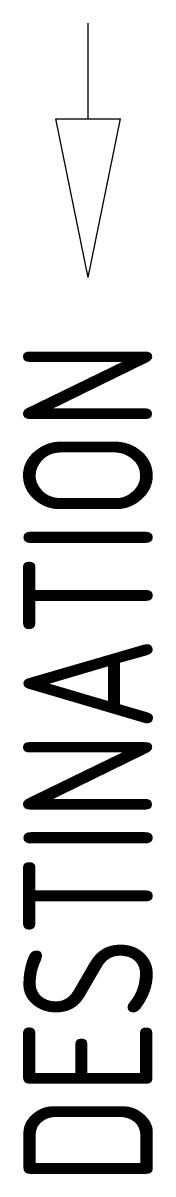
# Model space of a CAD drawing. Header units: millimetres. Extents: x -1.3 to 1.3, y -22.2 to 0.
import ezdxf
from ezdxf.enums import TextEntityAlignment as Align

# ---------------------------------------------------------------- set-up
doc = ezdxf.new("R2010")
doc.units = ezdxf.units.MM
doc.layers.add('SYMB_FIL', color=3, linetype='Continuous')
doc.layers.add('SYMB_TXT_NOM', color=3, linetype='Continuous')
doc.styles.add('NET2_5', font='isocp.shx', dxfattribs={"width": 0.9, "height": 2.5})

msp = doc.modelspace()

# ---------------------------------------------------------------- linework, layer by layer
at = {"layer": 'SYMB_FIL'}
for p, q in [((0, -1.85), (0, 0)), ((0, -4.9125), (-0.625, -1.85)), ((-0.625, -1.85), (0.625, -1.85)), ((0, -4.9125), (0.625, -1.85))]:
    msp.add_line(p, q, dxfattribs=at)

# ---------------------------------------------------------------- texts
at = {"layer": 'SYMB_TXT_NOM', "style": 'NET2_5', "width": 0.9, "flags": 8}
msp.add_attdef('DESTINATION', text='?POT (??)', height=2.5, rotation=90, dxfattribs=at).set_placement((0, -6.125), align=Align.MIDDLE_RIGHT)

doc.saveas('drawing.dxf')
